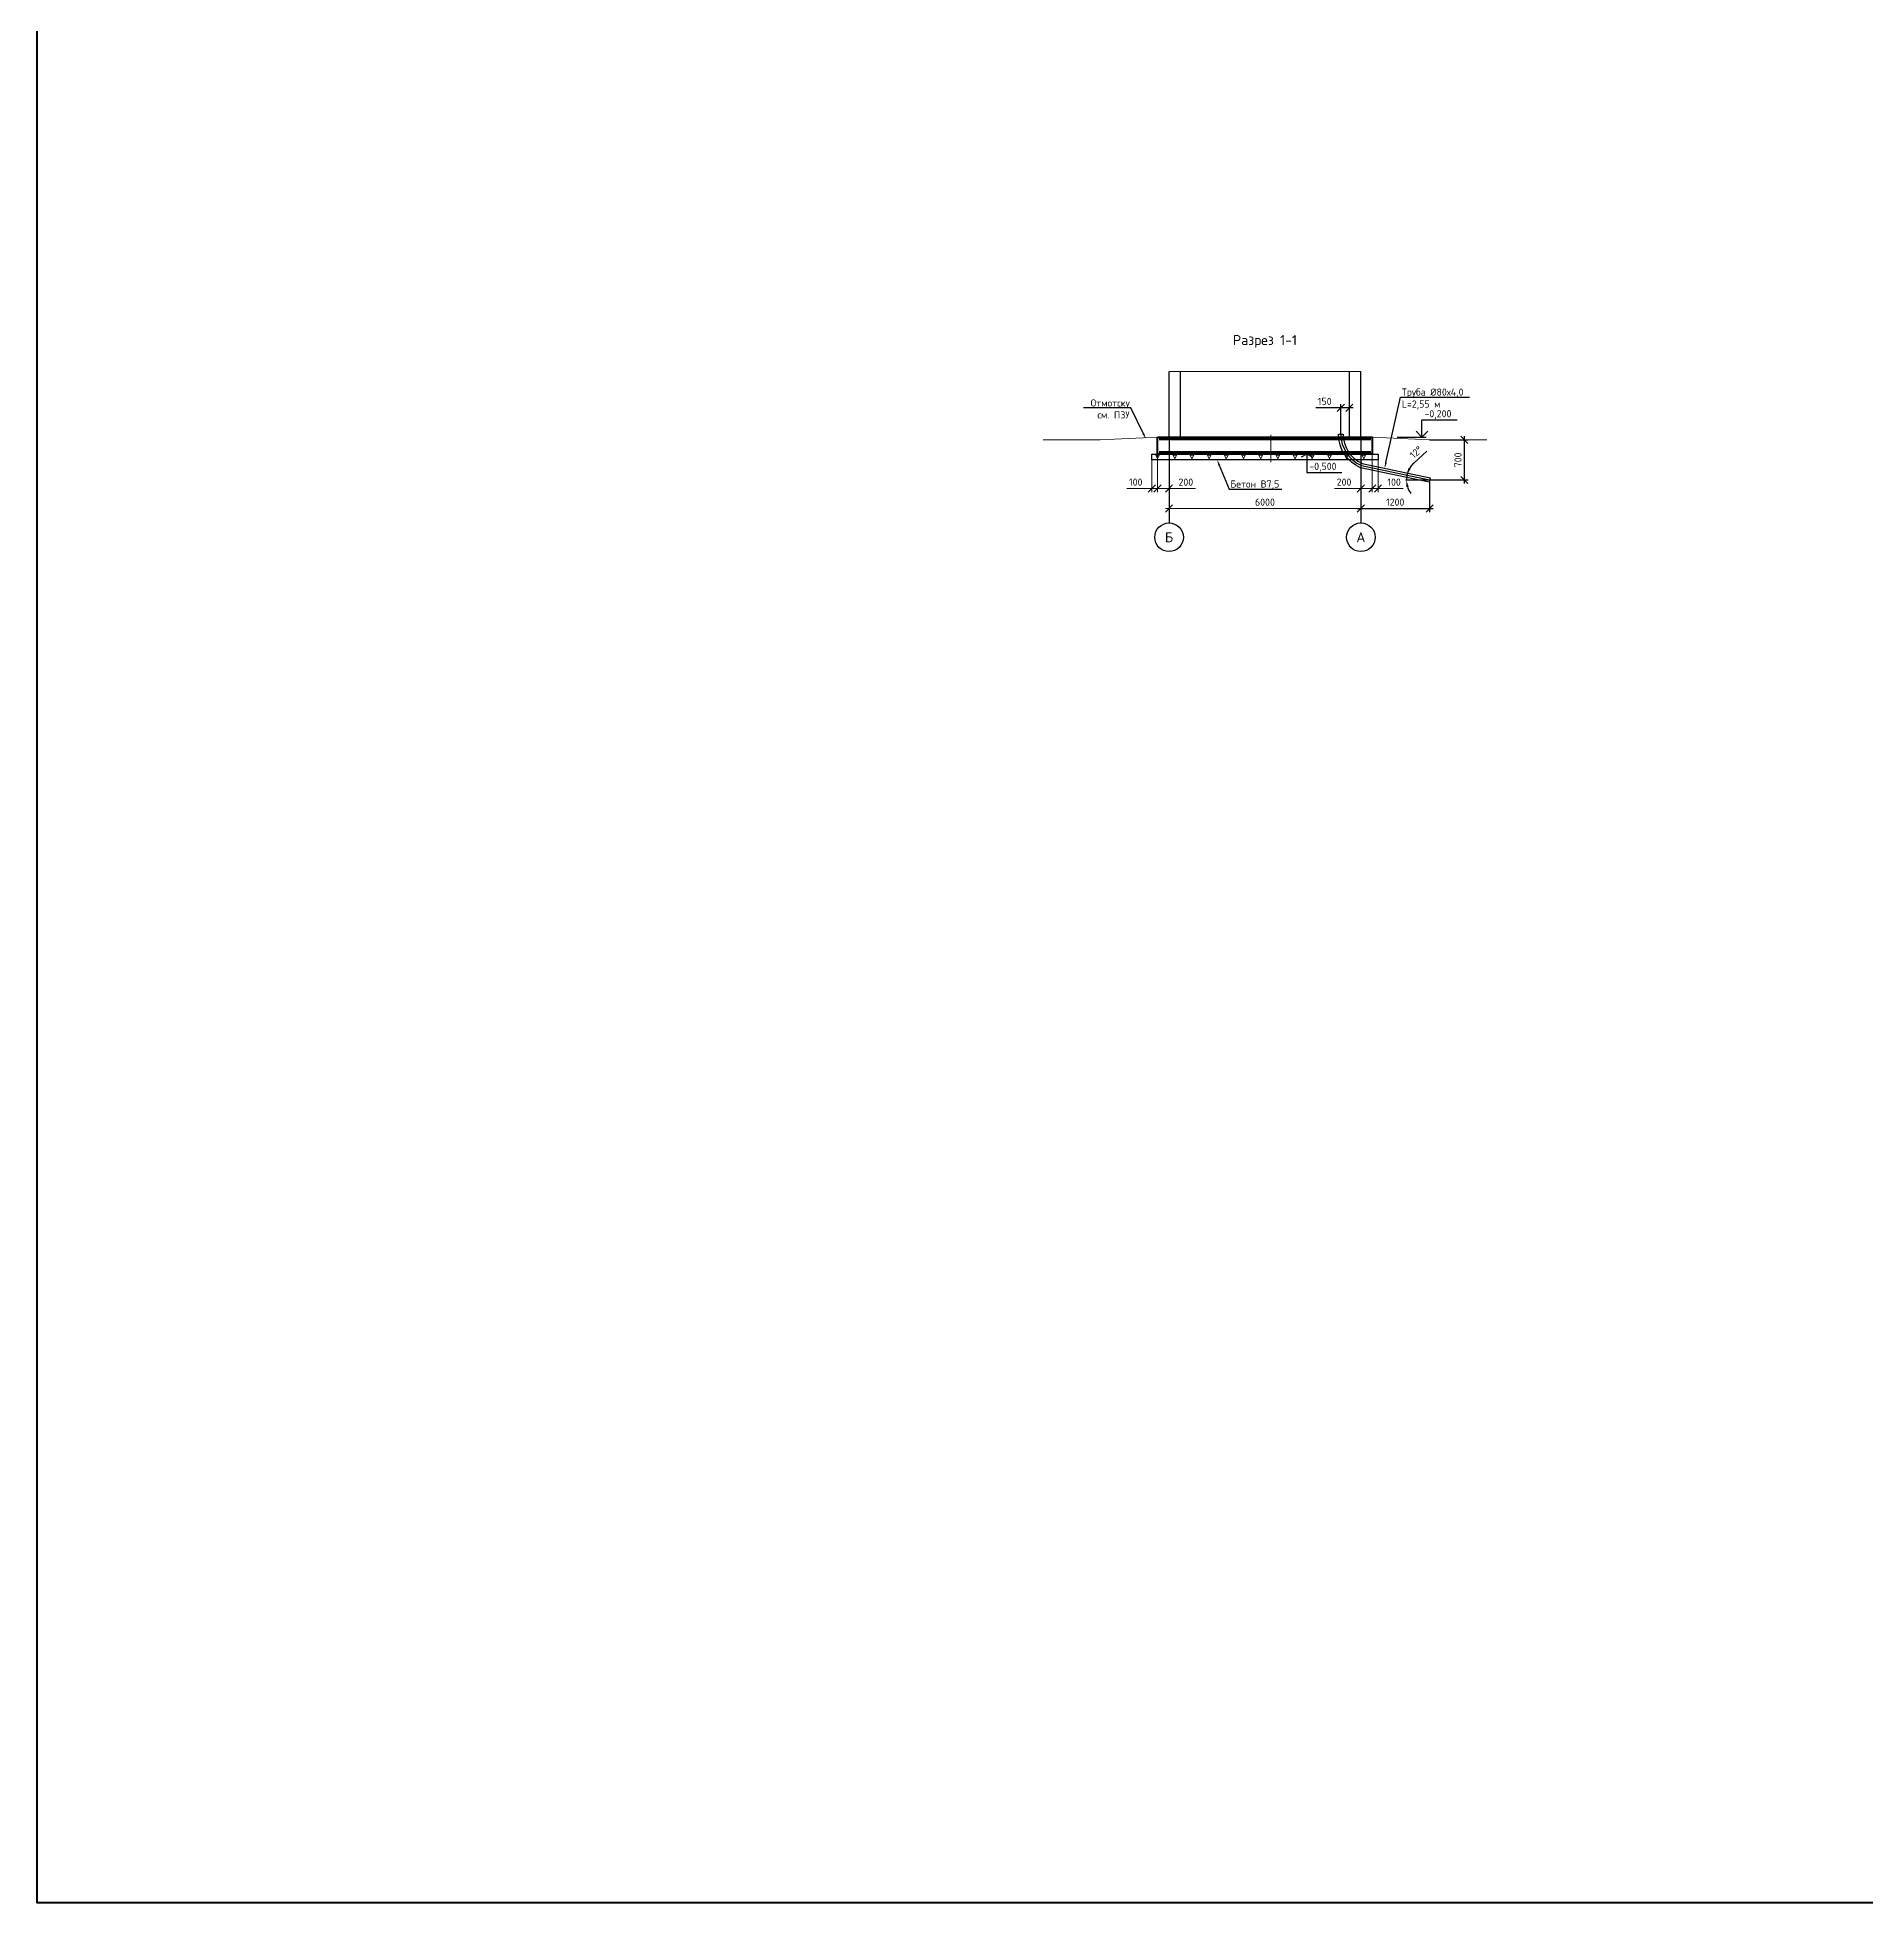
# Model space of a CAD drawing. Header units: millimetres. Extents: x 4377177 to 5189855, y -1123065 to -1017046.
# Drawn here: x 4960413 to 4992356, y -1122535 to -1089954 of the extents above; entities that cross this region are included whole.
import ezdxf
from ezdxf import colors
from ezdxf.entities.mleader import LeaderData, LeaderLine
from ezdxf.enums import TextEntityAlignment as Align
from ezdxf.math import Vec2, Vec3

# ---------------------------------------------------------------- set-up
doc = ezdxf.new("R2010")
doc.units = ezdxf.units.MM
doc.linetypes.add('ГОСТ 2.303 5', pattern=[24, 20, -1.5, 1, -1.5])
doc.layers.get('Defpoints').update_dxf_attribs({"color": 3})
for name, color, linetype, lineweight in [('АРМАТУРА2', 7, 'Continuous', 40), ('второстепенные', 7, 'Continuous', 25), ('выноска', 7, 'Continuous', 18), ('Выноски', 7, 'Continuous', 13), ('СПДС_РАЗМЕРЫ', 7, 'Continuous', 18), ('СПДС_СИМВОЛЫ', 7, 'Continuous', 25), ('текст', 7, 'Continuous', 20), ('Фундамент', 7, 'Continuous', 53), ('штриховка', 7, 'Continuous', 9)]:
    doc.layers.add(name, color=color, linetype=linetype, lineweight=lineweight)
doc.layers.add('СПДС_Оси', color=7, linetype='ГОСТ 2.303 5')
doc.styles.add('ISOCPEUR', font='isocpeur.ttf')
doc.styles.add('ВНИПИТЕКСТ', font='isocpeui.ttf')
doc.styles.add('ГОСТ 2.304', font='isocpeur.ttf')
doc.dimstyles.new('СПДС', dxfattribs={"dimscale": 50, "dimtxt": 2.5, "dimasz": 2.5, "dimexe": 1.25, "dimexo": 0.625, "dimtad": 1, "dimdec": 0, "dimrnd": 0.001, "dimtxsty": 'ISOCPEUR', "dimblk": 'OBLIQUE', "dimcen": 2.5, "dimdle": 2, "dimadec": 0, "dimazin": 2, "dimtfac": 0.75, "dimtdec": 0, "dimtmove": 1, "dimatfit": 3, "dimfxl": 1, "dimtolj": 1, "dimarcsym": 1})
doc.dimstyles.new('СПДС$0', dxfattribs={"dimscale": 100, "dimtxt": 2.5, "dimasz": 2.5, "dimexe": 1.25, "dimexo": 0.004, "dimgap": 1, "dimtad": 1, "dimdec": 0, "dimtxsty": 'ВНИПИТЕКСТ', "dimblk": 'OBLIQUE', "dimcen": 0, "dimdle": 1.25, "dimclrd": 256, "dimclre": 256, "dimclrt": 256, "dimadec": 0, "dimazin": 2, "dimtfac": 1, "dimtdec": 0, "dimtmove": 1, "dimatfit": 3, "dimldrblk": 'NONE', "dimfxl": 1, "dimlwd": -1, "dimlwe": -1, "dimarcsym": 0})

# ---------------------------------------------------------------- blocks, each defined once
blk = doc.blocks.new('_Oblique')
at = {"color": 0, "linetype": 'ByBlock', "lineweight": -2}
blk.add_line((-0.5, -0.5), (0.5, 0.5), dxfattribs=at)
blk = doc.blocks.new('*D133')
at = {"layer": 'Defpoints', "color": 0, "linetype": 'Continuous', "ltscale": 0.166667, "transparency": 16777216}
for p in [(4980174, -1098185), (4980174, -1098271), (4983524, -1098297)]:
    blk.add_point(p, dxfattribs=at)
at = {"layer": 'СПДС_РАЗМЕРЫ', "linetype": 'Continuous', "ltscale": 0.166667, "transparency": 16777216}
for p, q in [((4983587, -1098185), (4980112, -1098185)), ((4980174, -1098270), (4980174, -1098123)), ((4983524, -1098297), (4983524, -1098123))]:
    blk.add_line(p, q, dxfattribs=at)
at = {"layer": 'СПДС_РАЗМЕРЫ', "linetype": 'Continuous', "ltscale": 0.166667, "transparency": 16777216, "xscale": 125, "yscale": 125, "zscale": 125, "rotation": 180}
blk.add_blockref('_Oblique', (4980174, -1098185), dxfattribs=at)
at = {"layer": 'СПДС_РАЗМЕРЫ', "linetype": 'Continuous', "ltscale": 0.166667, "transparency": 16777216, "xscale": 125, "yscale": 125, "zscale": 125}
blk.add_blockref('_Oblique', (4983524, -1098185), dxfattribs=at)
at = {"layer": 'СПДС_РАЗМЕРЫ', "linetype": 'Continuous', "ltscale": 0.166667, "transparency": 16777216, "insert": (4981849, -1098073), "char_height": 125, "attachment_point": 5, "style": 'ISOCPEUR'}
blk.add_mtext('6000', dxfattribs=at)
blk = doc.blocks.new('_NONE')
blk = doc.blocks.new('*D117')
at = {"layer": 'Defpoints', "color": 0, "linetype": 'Continuous', "ltscale": 0.166667, "transparency": 16777216}
for p in [(4979974, -1097235), (4980174, -1097716), (4980174, -1097835)]:
    blk.add_point(p, dxfattribs=at)
at = {"layer": 'СПДС_РАЗМЕРЫ', "linetype": 'Continuous', "ltscale": 0.166667, "transparency": 16777216}
for p, q in [((4979974, -1097236), (4979974, -1097898)), ((4979912, -1097835), (4980174, -1097835)), ((4980174, -1097716), (4980174, -1097898)), ((4980174, -1097835), (4980637, -1097835))]:
    blk.add_line(p, q, dxfattribs=at)
at = {"layer": 'СПДС_РАЗМЕРЫ', "linetype": 'Continuous', "ltscale": 0.166667, "transparency": 16777216, "xscale": 125, "yscale": 125, "zscale": 125, "rotation": 180}
blk.add_blockref('_Oblique', (4979974, -1097835), dxfattribs=at)
at = {"layer": 'СПДС_РАЗМЕРЫ', "linetype": 'Continuous', "ltscale": 0.166667, "transparency": 16777216, "xscale": 125, "yscale": 125, "zscale": 125}
blk.add_blockref('_Oblique', (4980174, -1097835), dxfattribs=at)
at = {"layer": 'СПДС_РАЗМЕРЫ', "linetype": 'Continuous', "ltscale": 0.166667, "transparency": 16777216, "insert": (4980468, -1097723), "char_height": 125, "attachment_point": 5, "style": 'ISOCPEUR'}
blk.add_mtext('200', dxfattribs=at)
blk = doc.blocks.new('*D135')
at = {"layer": 'Defpoints', "color": 0, "linetype": 'Continuous', "ltscale": 0.166667, "transparency": 16777216}
for p in [(4979974, -1097235), (4979874, -1097335), (4979874, -1097835)]:
    blk.add_point(p, dxfattribs=at)
at = {"layer": 'СПДС_РАЗМЕРЫ', "linetype": 'Continuous', "ltscale": 0.166667, "transparency": 16777216}
for p, q in [((4979974, -1097236), (4979974, -1097898)), ((4979874, -1097336), (4979874, -1097898)), ((4979874, -1097835), (4979437, -1097835)), ((4980037, -1097835), (4979874, -1097835))]:
    blk.add_line(p, q, dxfattribs=at)
at = {"layer": 'СПДС_РАЗМЕРЫ', "linetype": 'Continuous', "ltscale": 0.166667, "transparency": 16777216, "xscale": 125, "yscale": 125, "zscale": 125, "rotation": 180}
blk.add_blockref('_Oblique', (4979874, -1097835), dxfattribs=at)
at = {"layer": 'СПДС_РАЗМЕРЫ', "linetype": 'Continuous', "ltscale": 0.166667, "transparency": 16777216, "xscale": 125, "yscale": 125, "zscale": 125}
blk.add_blockref('_Oblique', (4979974, -1097835), dxfattribs=at)
at = {"layer": 'СПДС_РАЗМЕРЫ', "linetype": 'Continuous', "ltscale": 0.166667, "transparency": 16777216, "insert": (4979593, -1097723), "char_height": 125, "attachment_point": 5, "style": 'ISOCPEUR'}
blk.add_mtext('100', dxfattribs=at)
blk = doc.blocks.new('*D118')
at = {"layer": 'Defpoints', "color": 0, "linetype": 'Continuous', "ltscale": 0.166667, "transparency": 16777216}
for p in [(4983724, -1097235), (4983824, -1097335), (4983824, -1097835)]:
    blk.add_point(p, dxfattribs=at)
at = {"layer": 'СПДС_РАЗМЕРЫ', "linetype": 'Continuous', "ltscale": 0.166667, "transparency": 16777216}
for p, q in [((4983724, -1097236), (4983724, -1097898)), ((4983824, -1097336), (4983824, -1097898)), ((4983662, -1097835), (4983824, -1097835)), ((4983824, -1097835), (4984262, -1097835))]:
    blk.add_line(p, q, dxfattribs=at)
at = {"layer": 'СПДС_РАЗМЕРЫ', "linetype": 'Continuous', "ltscale": 0.166667, "transparency": 16777216, "xscale": 125, "yscale": 125, "zscale": 125, "rotation": 180}
blk.add_blockref('_Oblique', (4983724, -1097835), dxfattribs=at)
at = {"layer": 'СПДС_РАЗМЕРЫ', "linetype": 'Continuous', "ltscale": 0.166667, "transparency": 16777216, "xscale": 125, "yscale": 125, "zscale": 125}
blk.add_blockref('_Oblique', (4983824, -1097835), dxfattribs=at)
at = {"layer": 'СПДС_РАЗМЕРЫ', "linetype": 'Continuous', "ltscale": 0.166667, "transparency": 16777216, "insert": (4984105, -1097723), "char_height": 125, "attachment_point": 5, "style": 'ISOCPEUR'}
blk.add_mtext('100', dxfattribs=at)
blk = doc.blocks.new('*D119')
at = {"layer": 'Defpoints', "color": 0, "linetype": 'Continuous', "ltscale": 0.166667, "transparency": 16777216}
for p in [(4983724, -1097235), (4983524, -1097716), (4983524, -1097835)]:
    blk.add_point(p, dxfattribs=at)
at = {"layer": 'СПДС_РАЗМЕРЫ', "linetype": 'Continuous', "ltscale": 0.166667, "transparency": 16777216}
for p, q in [((4983724, -1097236), (4983724, -1097898)), ((4983524, -1097835), (4983062, -1097835)), ((4983524, -1097716), (4983524, -1097898)), ((4983787, -1097835), (4983524, -1097835))]:
    blk.add_line(p, q, dxfattribs=at)
at = {"layer": 'СПДС_РАЗМЕРЫ', "linetype": 'Continuous', "ltscale": 0.166667, "transparency": 16777216, "xscale": 125, "yscale": 125, "zscale": 125, "rotation": 180}
blk.add_blockref('_Oblique', (4983524, -1097835), dxfattribs=at)
at = {"layer": 'СПДС_РАЗМЕРЫ', "linetype": 'Continuous', "ltscale": 0.166667, "transparency": 16777216, "xscale": 125, "yscale": 125, "zscale": 125}
blk.add_blockref('_Oblique', (4983724, -1097835), dxfattribs=at)
at = {"layer": 'СПДС_РАЗМЕРЫ', "linetype": 'Continuous', "ltscale": 0.166667, "transparency": 16777216, "insert": (4983230, -1097723), "char_height": 125, "attachment_point": 5, "style": 'ISOCPEUR'}
blk.add_mtext('200', dxfattribs=at)
blk = doc.blocks.new('*D125')
at = {"layer": 'Defpoints', "linetype": 'Continuous', "ltscale": 0.166667, "transparency": 16777216}
for p, q in [((4983174, -1096426), (4982737, -1096426)), ((4983174, -1096885), (4983174, -1096363)), ((4983387, -1096426), (4983174, -1096426)), ((4983324, -1096885), (4983324, -1096363))]:
    blk.add_line(p, q, dxfattribs=at)
at = {"layer": 'Defpoints', "color": 0, "linetype": 'Continuous', "ltscale": 0.166667, "transparency": 16777216}
for p in [(4983174, -1096426), (4983174, -1096885), (4983324, -1096885)]:
    blk.add_point(p, dxfattribs=at)
at = {"layer": 'Defpoints', "linetype": 'Continuous', "ltscale": 0.166667, "transparency": 16777216, "xscale": 125, "yscale": 125, "zscale": 125, "rotation": 180}
blk.add_blockref('_Oblique', (4983174, -1096426), dxfattribs=at)
at = {"layer": 'Defpoints', "linetype": 'Continuous', "ltscale": 0.166667, "transparency": 16777216, "xscale": 125, "yscale": 125, "zscale": 125}
blk.add_blockref('_Oblique', (4983324, -1096426), dxfattribs=at)
at = {"layer": 'Defpoints', "linetype": 'Continuous', "ltscale": 0.166667, "transparency": 16777216, "insert": (4982893, -1096313), "char_height": 125, "attachment_point": 5, "style": 'ISOCPEUR'}
blk.add_mtext('150', dxfattribs=at)
blk = doc.blocks.new('*D145')
at = {"layer": 'Defpoints', "linetype": 'Continuous', "ltscale": 0.166667, "transparency": 16777216}
for p, q in [((4984724, -1097686), (4984724, -1098248)), ((4983462, -1098185), (4984787, -1098185)), ((4983524, -1098080), (4983524, -1098248))]:
    blk.add_line(p, q, dxfattribs=at)
at = {"layer": 'Defpoints', "color": 0, "linetype": 'Continuous', "ltscale": 0.166667, "transparency": 16777216}
for p in [(4984724, -1097685), (4983524, -1098080), (4984724, -1098185)]:
    blk.add_point(p, dxfattribs=at)
at = {"layer": 'Defpoints', "linetype": 'Continuous', "ltscale": 0.166667, "transparency": 16777216, "xscale": 125, "yscale": 125, "zscale": 125, "rotation": 180}
blk.add_blockref('_Oblique', (4983524, -1098185), dxfattribs=at)
at = {"layer": 'Defpoints', "linetype": 'Continuous', "ltscale": 0.166667, "transparency": 16777216, "xscale": 125, "yscale": 125, "zscale": 125}
blk.add_blockref('_Oblique', (4984724, -1098185), dxfattribs=at)
at = {"layer": 'Defpoints', "linetype": 'Continuous', "ltscale": 0.166667, "transparency": 16777216, "insert": (4984124, -1098073), "char_height": 125, "attachment_point": 5, "style": 'ISOCPEUR'}
blk.add_mtext('1200', dxfattribs=at)
blk = doc.blocks.new('*D146')
at = {"layer": 'Defpoints', "linetype": 'Continuous', "ltscale": 0.166667, "transparency": 16777216}
for p, q in [((4984724, -1096985), (4985395, -1096985)), ((4985332, -1097748), (4985332, -1096923)), ((4984724, -1097685), (4985395, -1097685))]:
    blk.add_line(p, q, dxfattribs=at)
at = {"layer": 'Defpoints', "color": 0, "linetype": 'Continuous', "ltscale": 0.166667, "transparency": 16777216}
for p in [(4984724, -1096985), (4985332, -1096985), (4984724, -1097685)]:
    blk.add_point(p, dxfattribs=at)
at = {"layer": 'Defpoints', "linetype": 'Continuous', "ltscale": 0.166667, "transparency": 16777216, "xscale": 125, "yscale": 125, "zscale": 125}
for p, rotation in [((4985332, -1096985), 90), ((4985332, -1097685), 270)]:
    blk.add_blockref('_Oblique', p, dxfattribs=dict(at, rotation=rotation))
at = {"layer": 'Defpoints', "linetype": 'Continuous', "ltscale": 0.166667, "transparency": 16777216, "insert": (4985220, -1097335), "char_height": 125, "attachment_point": 5, "rotation": 90, "style": 'ISOCPEUR'}
blk.add_mtext('700', dxfattribs=at)
blk = doc.blocks.new('*D147')
at = {"layer": 'Defpoints', "linetype": 'Continuous', "ltscale": 0.166667, "transparency": 16777216}
blk.add_line((4984452, -1097385), (4984674, -1097184), dxfattribs=at)
for start, end in [(168.1113, 180), (132.1751, 168.1113), (132.6196, 150.3655), (197.7459, 215.4918)]:
    blk.add_arc((4984724, -1097685), 405, start, end, dxfattribs=at)
at = {"layer": 'Defpoints', "color": 0, "linetype": 'Continuous', "ltscale": 0.166667, "transparency": 16777216}
for p in [(4983532, -1097434), (4984306, -1097685), (4984320, -1097657), (4984724, -1097685), (4985280, -1097685)]:
    blk.add_point(p, dxfattribs=at)
at = {"layer": 'Defpoints', "linetype": 'Continuous', "ltscale": 0.166667, "transparency": 16777216}
for points in [[(4984391, -1097492), (4984352, -1097478), (4984328, -1097602)], [(4984318, -1097812), (4984359, -1097806), (4984319, -1097685)]]:
    blk.add_solid(points, dxfattribs=at)
at = {"layer": 'Defpoints', "linetype": 'Continuous', "ltscale": 0.166667, "transparency": 16777216, "insert": (4984488, -1097201), "char_height": 125, "attachment_point": 5, "rotation": 42.1751, "style": 'ISOCPEUR'}
blk.add_mtext('12°', dxfattribs=at)

msp = doc.modelspace()

# ---------------------------------------------------------------- hatches: boundary and pattern name
at = {"layer": 'штриховка', "ltscale": 1.333333}
h = msp.add_hatch(dxfattribs=at)
h.set_pattern_fill('БЕТОННАЯ ПОДГОТОВКА', color=256, scale=60, pattern_type=2)
h.set_pattern_definition([(45, (4986364.17, -1096625.36), (0, 600), [84.84, -169.68, 42.42, -254.58, 84.84, -212.168]), (135, (4986754.17, -1096595.36), (-600, 0), [84.84, -127.26, 42.42, -212.16, 84.84, -297.008]), (63.435, (4986274.17, -1096715.36), (3e-08, 600), [67.08, -268.32, 67.08, -268.34, 0, 0]), (116.565, (4986274.17, -1096715.36), (-2e-07, 600), [67.08, -268.32, 67.08, -268.34, 0, 0]), (0, (4986274.17, -1096655.36), (0, 600), [30, -240, 60, -240, 30, 0]), (0, (4986274.17, -1096565.36), (0, 600), [-90, 60, -240, 0, -210, 0]), (0, (4986274.17, -1096535.36), (0, 600), [-240, 0, -180, 60, -120, 0]), (0, (4986274.17, -1096445.36), (0, 600), [-120, 0, -150, 60, -270, 0]), (0, (4986274.17, -1096355.36), (0, 600), [-120, 60, -240, 60, -120, 0]), (0, (4986274.17, -1096205.36), (0, 600), [-90, 60, -120, 0, -330, 0]), (0, (4986274.17, -1096175.36), (0, 600), [-120, 0, -360, 60, -60, 0]), (90, (4986304.17, -1096595.36), (-600, 4e-14), [-180, 0, -180, 0, -240, 0]), (90, (4986364.17, -1096715.36), (-600, 4e-14), [-90, 60, -240, 0, -210, 0]), (90, (4986424.17, -1096715.36), (-600, 4e-14), [-240, 0, -210, 60, -90, 0]), (90, (4986754.17, -1096715.36), (-600, 4e-14), [-120, 60, -300, 60, -60, 0]), (90, (4986334.17, -1096655.36), (-600, 4e-14), [-180, 0, -210, 0, -210, 0]), (90, (4986394.17, -1096655.36), (-600, 4e-14), [-150, 0, -330, 0, -120, 0]), (90, (4986454.17, -1096625.36), (-600, 4e-14), [-300, 0, -90, 0, -210, 0]), (90, (4986484.17, -1096685.36), (-600, 4e-14), [-270, 0, -120, 0, -150, 0]), (90, (4986544.17, -1096595.36), (-600, 4e-14), [-240, 0, -90, 0, -240, 0]), (90, (4986574.17, -1096565.36), (-600, 4e-14), [-270, 0, -120, 0, -210, 0]), (90, (4986604.17, -1096715.36), (-600, 4e-14), [-360, 0, -150, 0, -90, 0]), (90, (4986634.17, -1096625.36), (-600, 4e-14), [-120, 0, -240, 0, -240, 0]), (90, (4986664.17, -1096655.36), (-600, 4e-14), [-270, 0, -150, 0, -180, 0]), (90, (4986694.17, -1096685.36), (-600, 4e-14), [-240, 0, -180, 0, -180, 0]), (90, (4986754.17, -1096655.36), (-600, 4e-14), [-180, 0, -180, 0, -240, 0]), (90, (4986814.17, -1096625.36), (-600, 4e-14), [-240, 0, -120, 0, -240, 0]), (90, (4986844.17, -1096595.36), (-600, 4e-14), [-90, 0, -360, 0, -150, 0])])
h.paths.add_polyline_path([(4983824.2, -1097335.4), (4983824.2, -1097235.4), (4979874.2, -1097235.4), (4979874.2, -1097335.4)])

# ---------------------------------------------------------------- linework, layer by layer
at = {"linetype": 'Continuous', "ltscale": 0.166667}
for p, q in [((4980174.2, -1096935.4), (4980174.2, -1095793.4)), ((4980374.2, -1096935.4), (4980374.2, -1095793.4)), ((4983324.2, -1096935.4), (4983324.2, -1095793.4)), ((4983524.2, -1096935.4), (4983524.2, -1095793.4))]:
    msp.add_line(p, q, dxfattribs=at)
at = {"linetype": 'Continuous', "lineweight": 100, "ltscale": 0.083333}
msp.add_lwpolyline([(4960412.6, -1057373.1), (5027425.4, -1057373.1), (5027425.4, -1122534.7), (4960412.6, -1122534.7)], close=True, dxfattribs=at)
at = {"layer": 'Defpoints', "ltscale": 50}
msp.add_lwpolyline([(4984715.9, -1097724.5), (4983520, -1097472.7, -0.2990705), (4983134.2, -1096885.4), (4983214.2, -1096885.4, 0.2952827), (4983544.6, -1097396.2), (4984732.4, -1097646.2)], format="xyb", close=True, dxfattribs=at)
msp.add_lwpolyline([(4983174.2, -1096885.4), (4983174.2, -1096885.4, 0.2972707), (4983532.3, -1097434.4), (4984724.2, -1097685.4)], format="xyb", dxfattribs=at)
msp.add_lwpolyline([(4984305.9, -1097685.4), (4985280.1, -1097685.4)], dxfattribs=at)
at = {"layer": 'АРМАТУРА2', "linetype": 'Continuous', "ltscale": 0.166667}
for p, q in [((4979999.2, -1096975.4), (4983699.2, -1096975.4)), ((4979999.2, -1097195.4), (4983699.2, -1097195.4))]:
    msp.add_line(p, q, dxfattribs=at)
at = {"layer": 'второстепенные', "ltscale": 1.333333}
msp.add_lwpolyline([(4979874.2, -1097235.4), (4983824.2, -1097235.4), (4983824.2, -1097335.4), (4979874.2, -1097335.4)], close=True, dxfattribs=at)
at = {"layer": 'выноска'}
for points in [[(4979974.2, -1096935.4), (4978974.2, -1096985.4), (4977974.2, -1096985.4)], [(4978974.2, -1096985.4), (4979974.2, -1096935.4)], [(4983724.2, -1096935.4), (4984724.2, -1096985.4), (4985724.2, -1096985.4)]]:
    msp.add_lwpolyline(points, dxfattribs=at)
at = {"layer": 'Выноски'}
for points in [[(4980174.2, -1095793.4), (4983524.2, -1095793.4)], [(4981949.2, -1096897.3), (4981949.2, -1097377)]]:
    msp.add_lwpolyline(points, dxfattribs=at)
at = {"layer": 'СПДС_Оси', "linetype": 'ГОСТ 2.303 5', "lineweight": 25, "ltscale": 0.166667}
for points in [[(4980174.2, -1096935.4), (4980174.2, -1098435.4)], [(4983524.2, -1096935.4), (4983524.2, -1098435.4)]]:
    msp.add_lwpolyline(points, dxfattribs=at)
at = {"layer": 'СПДС_Оси', "linetype": 'Continuous', "lineweight": 25, "ltscale": 0.166667}
for centre in [(4980174.2, -1098685.4), (4983524.2, -1098685.4)]:
    msp.add_circle(centre, 250, dxfattribs=at)
at = {"layer": 'СПДС_СИМВОЛЫ', "linetype": 'Continuous', "lineweight": 25, "ltscale": 50}
for p, q in [((4984590.7, -1096935.4), (4984590.7, -1096635.4)), ((4984590.7, -1096635.4), (4985205.3, -1096635.4)), ((4984157.4, -1096935.4), (4984665.7, -1096935.4)), ((4981875.7, -1097235.4), (4982653.9, -1097235.4)), ((4982578.9, -1097235.4), (4982578.9, -1097554.8)), ((4982578.9, -1097554.8), (4983193.5, -1097554.8))]:
    msp.add_line(p, q, dxfattribs=at)
for points in [[(4984490.7, -1096835.4), (4984590.7, -1096935.4), (4984690.7, -1096835.4)], [(4982678.9, -1097285.4), (4982578.9, -1097235.4), (4982478.9, -1097285.4)]]:
    msp.add_lwpolyline(points, dxfattribs=at)
at = {"layer": 'Фундамент', "linetype": 'Continuous', "ltscale": 0.166667}
msp.add_lwpolyline([(4979974.2, -1096935.4), (4983724.2, -1096935.4), (4983724.2, -1097235.4), (4979974.2, -1097235.4)], close=True, dxfattribs=at)
at = {"layer": 'штриховка', "linetype": 'Continuous', "ltscale": 0.066667}
for points in [[(4977974.2, -1096985.4), (4978974.2, -1096985.4), (4979974.2, -1096935.4)], [(4985724.2, -1096985.4), (4984724.2, -1096985.4), (4983724.2, -1096935.4)]]:
    msp.add_lwpolyline(points, dxfattribs=at)

# ---------------------------------------------------------------- texts
at = {"layer": 'СПДС_СИМВОЛЫ', "linetype": 'Continuous', "lineweight": 25, "ltscale": 50, "style": 'ГОСТ 2.304'}
for s, p in [('-0,200', (4984635.7, -1096590.4)), ('-0,500', (4982623.9, -1097509.8))]:
    msp.add_text(s, height=125, dxfattribs=at).set_placement(p)
at = {"layer": 'текст', "ltscale": 0.166667, "style": 'ГОСТ 2.304'}
for s, p in [('Разрез 1-1', (4981849.2, -1095241.8)), ('Б', (4980174.2, -1098685.4)), ('А', (4983524.2, -1098685.4))]:
    msp.add_text(s, height=175, dxfattribs=at).set_placement(p, align=Align.MIDDLE_CENTER)

# ---------------------------------------------------------------- dimensions: what is measured, and where the dimension line sits
at = {"layer": 'Defpoints', "linetype": 'Continuous', "ltscale": 0.166667}
for base, p1, p2, override, picture, middle in [((4983174.2, -1096425.8), (4983324.2, -1096885.4), (4983174.2, -1096885.4), {"dimscale": 50, "dimtxsty": 'ISOCPEUR', "dimtmove": 0}, '*D125', (4982892.9, -1096313.3)), ((4984724.2, -1098185.4), (4983524.2, -1098080.2), (4984724.2, -1097685.4), {"dimscale": 50, "dimtxsty": 'ISOCPEUR'}, '*D145', (4984124.2, -1098072.9))]:
    dim = msp.add_linear_dim(base=base, p1=p1, p2=p2, dimstyle='СПДС$0', override=override, dxfattribs=at)
    dim.commit()
    dim.dimension.update_dxf_attribs({"geometry": picture, "text_midpoint": middle})
dim = msp.add_linear_dim(base=(4985332.2, -1096985.4), p1=(4984724.2, -1097685.4), p2=(4984724.2, -1096985.4), angle=90, dimstyle='СПДС$0', override={"dimscale": 50, "dimtxsty": 'ISOCPEUR'}, dxfattribs=at)
dim.commit()
dim.dimension.update_dxf_attribs({"geometry": '*D146', "text_midpoint": (4985219.7, -1097335.4)})
dim = msp.add_angular_dim_2l(base=(4984319.9, -1097657.4), line1=((4983532.3, -1097434.4), (4984724.2, -1097685.4)), line2=((4984305.9, -1097685.4), (4985280.1, -1097685.4)), dimstyle='СПДС', override={"dimexo": 0.004, "dimgap": 1, "dimrnd": 0, "dimsah": 1, "dimcen": 0, "dimdle": 1.25, "dimclrd": 256, "dimclre": 256, "dimclrt": 256, "dimtfac": 1, "dimtmove": 0, "dimldrblk": 'NONE', "dimtolj": 0, "dimlwd": -1, "dimlwe": -1, "dimarcsym": 0}, dxfattribs=at)
dim.commit()
dim.dimension.update_dxf_attribs({"geometry": '*D147', "text_midpoint": (4984487.7, -1097201)})
at = {"layer": 'СПДС_РАЗМЕРЫ', "linetype": 'Continuous', "ltscale": 0.166667}
for base, p2, picture, middle in [((4979874.2, -1097835.4), (4979874.2, -1097335.4), '*D135', (4979592.9, -1097722.9)), ((4980174.2, -1097835.4), (4980174.2, -1097715.8), '*D117', (4980467.9, -1097722.9))]:
    dim = msp.add_linear_dim(base=base, p1=(4979974.2, -1097235.4), p2=p2, dimstyle='СПДС$0', override={"dimscale": 50, "dimtxsty": 'ISOCPEUR', "dimtmove": 0}, dxfattribs=at)
    dim.commit()
    dim.dimension.update_dxf_attribs({"geometry": picture, "text_midpoint": middle})
for base, p2, picture, middle in [((4983524.2, -1097835.4), (4983524.2, -1097715.8), '*D119', (4983230.4, -1097722.9)), ((4983824.2, -1097835.4), (4983824.2, -1097335.4), '*D118', (4984105.4, -1097722.9))]:
    dim = msp.add_linear_dim(base=base, p1=(4983724.2, -1097235.4), p2=p2, angle=180, dimstyle='СПДС$0', override={"dimscale": 50, "dimtxsty": 'ISOCPEUR', "dimtmove": 0}, dxfattribs=at)
    dim.commit()
    dim.dimension.update_dxf_attribs({"geometry": picture, "text_midpoint": middle})
dim = msp.add_linear_dim(base=(4980174.2, -1098185.4), p1=(4983524.2, -1098296.8), p2=(4980174.2, -1098270.6), text='6000', dimstyle='СПДС$0', override={"dimscale": 50, "dimtxsty": 'ISOCPEUR'}, dxfattribs=at)
dim.commit()
dim.dimension.update_dxf_attribs({"geometry": '*D133', "text_midpoint": (4981849.2, -1098072.9)})

# ---------------------------------------------------------------- leaders
at = {"layer": 'Defpoints', "ltscale": 50}
ml = msp.add_multileader_mtext('Standard', dxfattribs=at)
ml.set_content('Труба %%C80х4,0\\PL=2,55 м', color=256, style='ISOCPEUR')
ml.set_leader_properties()
ml.build(insert=Vec2(0, 0))
ml.multileader.update_dxf_attribs({"text_left_attachment_type": 6, "text_right_attachment_type": 6, "dogleg_length": 0.36, "arrow_head_size": 100, "scale": 50})
ctx = ml.context
ctx.base_point, ctx.scale, ctx.char_height, ctx.arrow_head_size, ctx.landing_gap_size, ctx.plane_origin = Vec3(4984234.7, -1096237.9), 50, 125, 100, 4.5, Vec3(4984119.4, -1097475.8)
ctx.left_attachment, ctx.right_attachment = 6, 6
notes = []
notes.append((ctx, [(0, (1, 1, 0), (4984216.7, -1096237.9), (1, 0), 18, [(0, [(4983939.4, -1097479.3)], 0, [])])]))
ctx.mtext.insert, ctx.mtext.flow_direction = Vec3(4984239.2, -1096087.9), 5
at = {"layer": 'Выноски', "ltscale": 50}
ml = msp.add_multileader_mtext('Standard', dxfattribs=at)
ml.set_content('Отмотску\\Pсм. ПЗУ', color=256, style='ISOCPEUR')
ml.set_leader_properties()
ml.build(insert=Vec2(0, 0))
ml.multileader.update_dxf_attribs({"text_left_attachment_type": 6, "text_right_attachment_type": 6, "dogleg_length": 0.36, "arrow_head_size": 100, "scale": 50})
ctx = ml.context
ctx.base_point, ctx.scale, ctx.char_height, ctx.arrow_head_size, ctx.landing_gap_size, ctx.plane_origin = Vec3(4978745.4, -1096427.9), 50, 125, 100, 4.5, Vec3(4979769.9, -1096966.9)
ctx.left_attachment, ctx.right_attachment, ctx.text_align_type = 6, 6, 2
notes.append((ctx, [(0, (1, 1, 0), (4979509.9, -1096427.9), (-1, 0), 18, [(0, [(4979769.9, -1096966.9)], 0, [])])]))
ctx.mtext.insert, ctx.mtext.alignment, ctx.mtext.flow_direction = Vec3(4979487.4, -1096277.9), 3, 5
ml = msp.add_multileader_mtext('Standard', dxfattribs=at)
ml.set_content('Бетон В7,5', color=256, style='ISOCPEUR')
ml.set_leader_properties()
ml.build(insert=Vec2(0, 0))
ml.multileader.update_dxf_attribs({"text_left_attachment_type": 6, "text_right_attachment_type": 6, "dogleg_length": 0.36, "arrow_head_size": 100, "scale": 50})
ctx = ml.context
ctx.base_point, ctx.scale, ctx.char_height, ctx.arrow_head_size, ctx.landing_gap_size, ctx.plane_origin = Vec3(4981241.6, -1097843.8), 50, 125, 100, 4.5, Vec3(4980725.8, -1097335.4)
ctx.left_attachment, ctx.right_attachment = 6, 6
notes.append((ctx, [(0, (1, 1, 0), (4981223.6, -1097843.8), (1, 0), 18, [(0, [(4981014.5, -1097335.4)], 0, [])])]))
ctx.mtext.insert, ctx.mtext.flow_direction = Vec3(4981246.1, -1097693.8), 5
for ctx, leaders in notes:
    for number, flags, end, landing, length, lines in leaders:
        leader = LeaderData()
        leader.index, (leader.has_last_leader_line, leader.has_dogleg_vector, leader.attachment_direction) = number, flags
        leader.last_leader_point, leader.dogleg_vector, leader.dogleg_length = Vec3(end), Vec3(landing), length
        for number, points, colour, breaks in lines:
            line = LeaderLine()
            line.index, line.vertices, line.color, line.breaks = number, Vec3.list(points), colors.encode_raw_color(colour), breaks
            leader.lines.append(line)
        ctx.leaders.append(leader)

doc.saveas('drawing.dxf')
